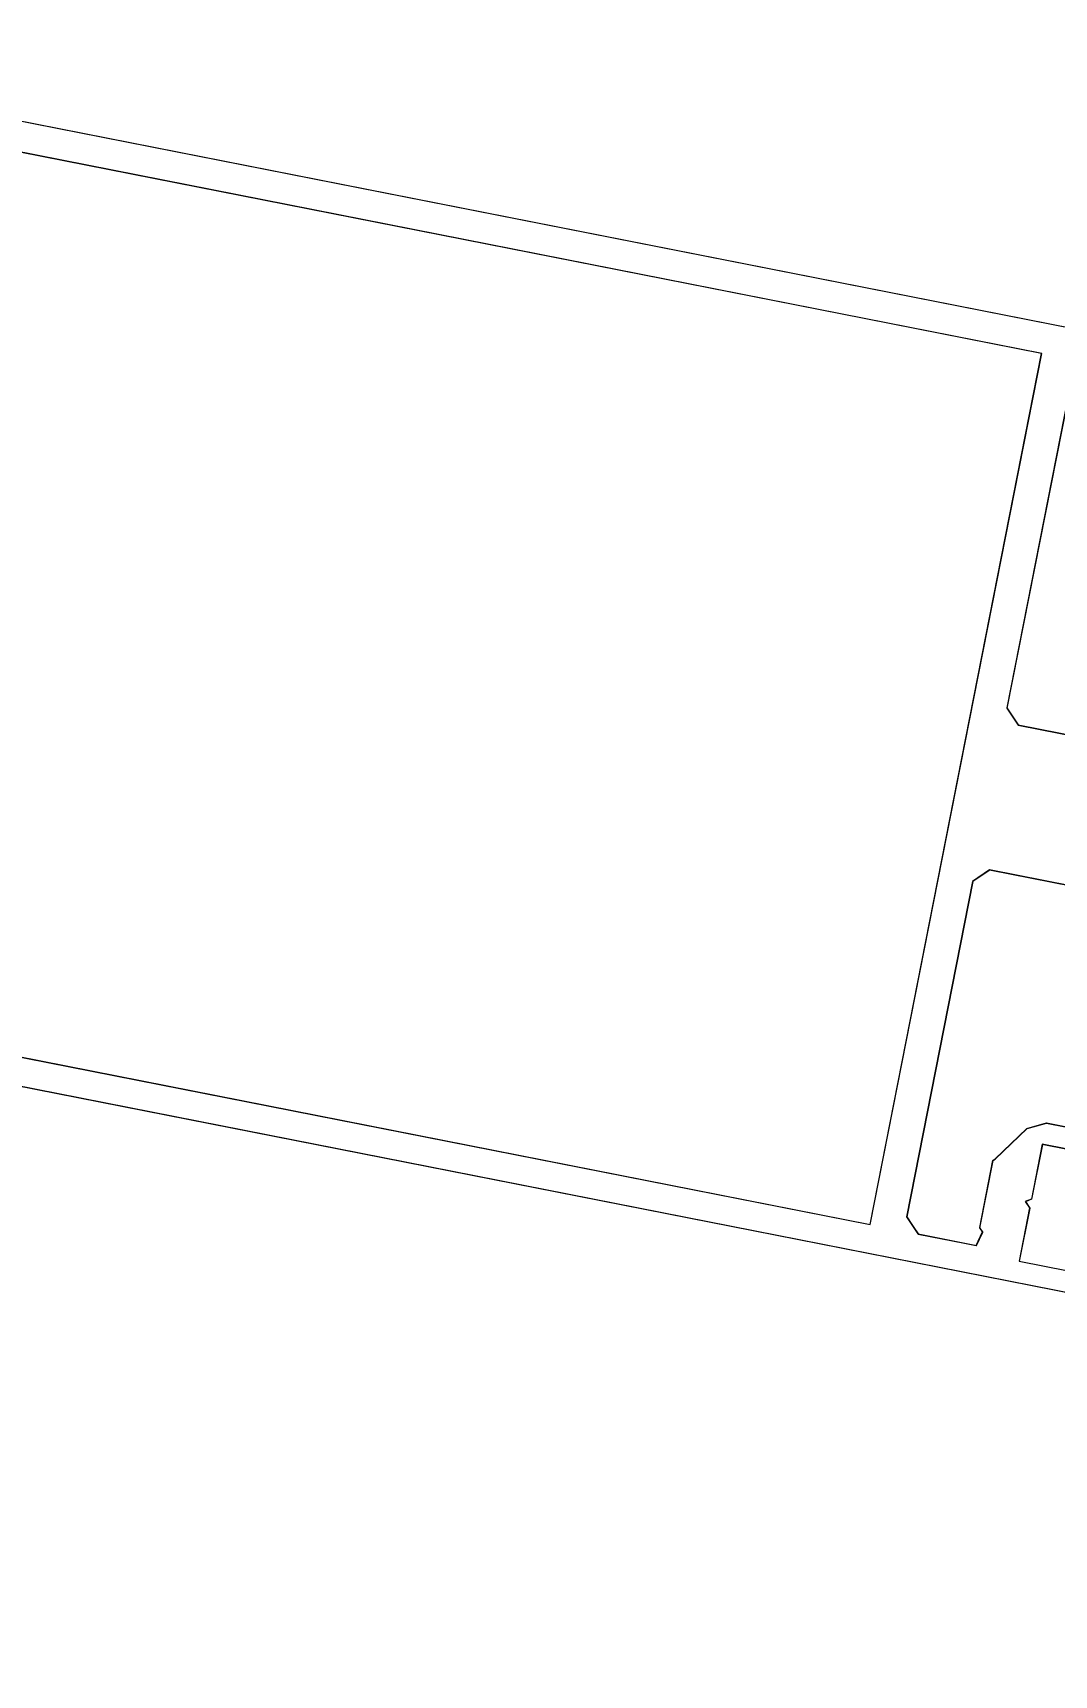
# Model space of a CAD drawing. Header units: millimetres. Extents: x -13407 to 158044, y -108832 to 109387.
# Drawn here: x 24157.6 to 24226.6, y 59486.3 to 59597.2 of the extents above; entities that cross this region are included whole.
import ezdxf
from ezdxf.enums import TextEntityAlignment as Align

# ---------------------------------------------------------------- set-up
doc = ezdxf.new("R2018")
doc.units = ezdxf.units.MM
doc.layers.get('Defpoints').update_dxf_attribs({"color": 6})
for name, color, linetype, lineweight in [('АР_Маркер экспликации', 239, 'Continuous', 13), ('АР_Номер помещения', 1, 'Continuous', 25), ('АР_Перегородки витражные', 152, 'Continuous', 13), ('АР_Помещения_площадь', 19, 'Continuous', 9), ('АР_Размеры', 175, 'Continuous', 9), ('АР_Сущ Несущая стена', 202, 'Continuous', 30)]:
    doc.layers.add(name, color=color, linetype=linetype, lineweight=lineweight)
doc.layers.add('АР_Названия помещений', color=124, linetype='Continuous', lineweight=5, plot=False)
doc.styles.add('ISOCPEUR', font='isocpeur.ttf', dxfattribs={"width": 0.7})
doc.styles.get("Standard").update_dxf_attribs({"font": 'arial.ttf'})

# ---------------------------------------------------------------- blocks, each defined once
blk = doc.blocks.new('*U366')
at = {"layer": 'Defpoints', "color": 7, "style": 'ISOCPEUR', "width": 0.7}
blk.add_attdef('ПЛОЩАДЬ_ПОМЕЩЕНИЯ', text='', height=200, dxfattribs=at).set_placement((-10805.72, 771.01), align=Align.MIDDLE_RIGHT)
at = {"layer": 'Defpoints', "color": 7, "style": 'ISOCPEUR', "width": 0.7, "flags": 1}
blk.add_attdef('КАТЕГОРИЯ', (-499.17, -2092.19), '', height=250, dxfattribs=at)
at = {"layer": 'АР_Номер помещения', "color": 7, "style": 'ISOCPEUR', "width": 0.7}
blk.add_attdef('НОМЕР_ПОМЕЩЕНИЯ', text='', height=300, dxfattribs=at).set_placement((-10976.79, 1518.23), align=Align.MIDDLE_CENTER)
at = {"layer": 'АР_Помещения_площадь', "color": 7, "lineweight": 30, "width": 0.7, "flags": 104}
blk.add_attdef('ИМЯ_ПОМЕЩЕНИЯ', text='', height=100, dxfattribs=at).set_placement((157.63, 1217.14), align=Align.MIDDLE_CENTER)
blk = doc.blocks.new('*U367')
at = {"layer": 'Defpoints', "color": 7, "style": 'ISOCPEUR', "width": 0.7}
blk.add_attdef('ПЛОЩАДЬ_ПОМЕЩЕНИЯ', text='', height=200, dxfattribs=at).set_placement((-9547.26, 464.82), align=Align.MIDDLE_RIGHT)
at = {"layer": 'Defpoints', "color": 7, "style": 'ISOCPEUR', "width": 0.7, "flags": 1}
blk.add_attdef('КАТЕГОРИЯ', (-499.17, -2092.19), '', height=250, dxfattribs=at)
at = {"layer": 'АР_Номер помещения', "color": 7, "style": 'ISOCPEUR', "width": 0.7}
blk.add_attdef('НОМЕР_ПОМЕЩЕНИЯ', text='', height=300, dxfattribs=at).set_placement((-10972.82, 1244.63), align=Align.MIDDLE_CENTER)
at = {"layer": 'АР_Помещения_площадь', "color": 7, "lineweight": 30, "width": 0.7, "flags": 104}
blk.add_attdef('ИМЯ_ПОМЕЩЕНИЯ', text='', height=100, dxfattribs=at).set_placement((157.63, 1217.14), align=Align.MIDDLE_CENTER)
blk = doc.blocks.new('*U375')
at = {"layer": 'Defpoints', "color": 7, "style": 'ISOCPEUR', "width": 0.7}
blk.add_attdef('ПЛОЩАДЬ_ПОМЕЩЕНИЯ', text='', height=200, dxfattribs=at).set_placement((-14940.26, 650.07), align=Align.MIDDLE_RIGHT)
at = {"layer": 'Defpoints', "color": 7, "style": 'ISOCPEUR', "width": 0.7, "flags": 1}
blk.add_attdef('КАТЕГОРИЯ', (-499.17, -2092.19), '', height=250, dxfattribs=at)
at = {"layer": 'АР_Номер помещения', "color": 7, "style": 'ISOCPEUR', "width": 0.7}
blk.add_attdef('НОМЕР_ПОМЕЩЕНИЯ', text='', height=300, dxfattribs=at).set_placement((-17961.66, 2522.68), align=Align.MIDDLE_CENTER)
at = {"layer": 'АР_Помещения_площадь', "color": 7, "lineweight": 30, "width": 0.7, "flags": 104}
blk.add_attdef('ИМЯ_ПОМЕЩЕНИЯ', text='', height=100, dxfattribs=at).set_placement((157.63, 1217.14), align=Align.MIDDLE_CENTER)
blk = doc.blocks.new('стойка витр.')
at = {"lineweight": 0, "ltscale": 100, "transparency": 33554687}
for points in [[(65.93, 59.28), (-26.64, 24.18)], [(-12.45, 26.3), (-4.31, 4.82), (-4.87, 3.56), (-32.69, -6.98)], [(-29.14, -16.33), (-1.33, -5.78), (-0.07, -6.35), (8.12, -27.94), (7.55, -29.2), (3.79, -30.63), (3.22, -29.8), (3.36, -29.49), (1.72, -25.16), (1.56, -25.09), (-0.9, -23.41), (-2.26, -23.27), (-7.84, -25.39)], [(-6.41, -26.41), (-1.74, -24.64), (-0.4, -28.17), (0.03, -28.27), (-0.18, -28.74), (1.11, -32.16), (-3.56, -33.94)], [(-3.95, -35.65), (88.62, -0.55)]]:
    blk.add_lwpolyline(points, dxfattribs=at)
blk.add_lwpolyline([(63.81, 56.26), (85.07, 0.19), (10.63, -28.03), (-10.63, 28.03)], close=True, dxfattribs=at)
blk = doc.blocks.new('A$Cf7573d2c')
at = {"color": 5, "lineweight": 0, "ltscale": 100, "transparency": 33554687}
for points in [[(-18.13, 14.97), (0.85, -82.19)], [(1.15, -67.85), (23.7, -63.44), (24.84, -64.21), (30.55, -93.41)], [(40.36, -91.5), (34.66, -62.3), (35.43, -61.15), (58.09, -56.73), (59.24, -57.5), (60.01, -61.45), (59.1, -61.87), (58.81, -61.68), (54.26, -62.57), (54.17, -62.71), (52.1, -64.85), (51.74, -66.17), (52.88, -72.03)], [(54.13, -70.79), (53.17, -65.89), (56.88, -65.16), (57.05, -64.76), (57.48, -65.05), (61.07, -64.34), (62.03, -69.25)], [(63.65, -69.93), (44.68, 27.24)]]:
    blk.add_lwpolyline(points, dxfattribs=at)
blk.add_lwpolyline([(-15.51, 12.38), (43.34, 23.87), (58.61, -54.27), (-0.25, -65.76)], close=True, dxfattribs=at)
at = {"layer": 'АР_Перегородки витражные', "rotation": 80.28340479355269}
blk.add_blockref('стойка витр.', (29.18, -60.01), dxfattribs=at)
blk = doc.blocks.new('A$Ceb121605')
at = {"color": 241, "ltscale": 100, "true_color": 0xf7abae}
blk.add_blockref('A$Cf7573d2c', (-1904.07, -138.44), dxfattribs=at)
blk = doc.blocks.new('A$C99cbc27b')
at = {"color": 241, "ltscale": 100, "true_color": 0xf7abae, "xscale": -1, "rotation": 89.90413134762046}
blk.add_blockref('A$Ceb121605', (6448.44, 384.36), dxfattribs=at)

msp = doc.modelspace()

# ---------------------------------------------------------------- linework, layer by layer
at = {"layer": 'АР_Сущ Несущая стена', "lineweight": 18, "ltscale": 100}
msp.add_arc((14687.5, 60171.11), 9778.65, 272.592548, 356.635391, dxfattribs=at)

# ---------------------------------------------------------------- block references
at = {"ltscale": 100, "xscale": -1, "rotation": 89.90413134762046}
msp.add_blockref('A$Ceb121605', (24018.37, 57671.57), dxfattribs=at)
at = {"layer": 'АР_Маркер экспликации'}
ref = msp.add_blockref('*U366', (32502.52, 66914.01), dxfattribs=at)
lines = msp.add_mtext('\\W0.8000;Санузел для мальчиков (основная и старшая школа)', dxfattribs={"layer": 'АР_Названия помещений', "insert": (17385.59, 68515.87), "char_height": 6136.9346, "width": 1142.662, "attachment_point": 1})
ref.add_attrib('ИМЯ_ПОМЕЩЕНИЯ', '', (17385.59, 68515.87), dxfattribs={"flags": 104}).embed_mtext(lines)
ref = msp.add_blockref('*U375', (20042.39, 63174.33), dxfattribs=at)
lines = msp.add_mtext('\\W0.8000;Кабинет с рабочим пространством для учителей тип 1 (начальная школа)', dxfattribs={"layer": 'АР_Названия помещений', "insert": (2269.2, 65871.02), "char_height": 5947.2619, "width": 926.94, "attachment_point": 1})
ref.add_attrib('ИМЯ_ПОМЕЩЕНИЯ', '', (2269.2, 65871.02), dxfattribs={"flags": 104}).embed_mtext(lines)
ref = msp.add_blockref('*U367', (32502.52, 63174.39), dxfattribs=at)
lines = msp.add_mtext('\\W0.8000;Санузел для девочек с комнатой личной гигиены (основная и старшая школа)', dxfattribs={"layer": 'АР_Названия помещений', "insert": (18358.13, 64358.61), "char_height": 4436.8953, "width": 926.94, "attachment_point": 1})
ref.add_attrib('ИМЯ_ПОМЕЩЕНИЯ', '', (18358.13, 64358.61), dxfattribs={"flags": 104}).embed_mtext(lines)
at = {"layer": 'АР_Размеры', "ltscale": 100}
msp.add_blockref('A$C99cbc27b', (17569.94, 57287.2), dxfattribs=at)

doc.saveas('drawing.dxf')
